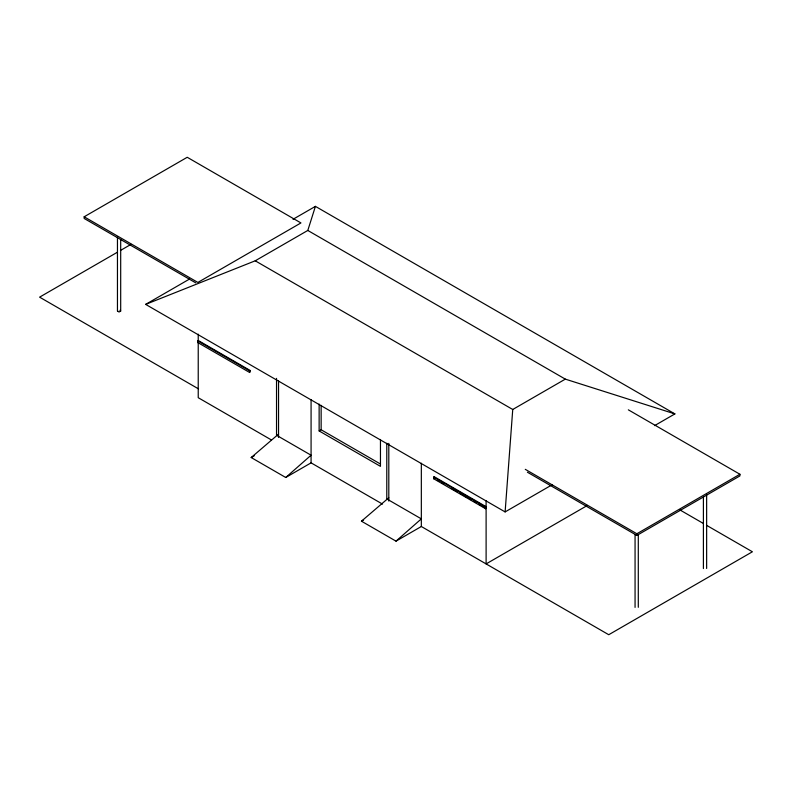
<?xml version="1.0" encoding="UTF-8"?>
<svg xmlns="http://www.w3.org/2000/svg" width="792" height="792" viewBox="0 0 792 792"><rect width="100%" height="100%" fill="white"/><g stroke="black" fill="none" stroke-linecap="round" stroke-linejoin="round"><path stroke-width="1.19" d="M189.427 279.111L145.649 304.385L505.118 511.919L512.741 409.484L565.32 379.13L674.893 413.909L654.608 425.621M120.691 239.422L120.691 311.058L118.988 312.038L117.523 310.91M145.649 304.385L255.222 260.806L307.801 230.452L315.414 206.365L674.893 413.909M382.526 504.108L311.078 462.855L285.744 477.487L251.193 457.538L278.546 434.105M285.744 477.487L311.078 455.212L276.527 435.263L276.527 378.388M706.543 525.304L752.4 551.777L608.741 634.719L421.334 526.512L396 541.144L361.459 521.195L388.803 497.762M396 541.144L421.334 518.869L386.783 498.92L386.783 443.282M84.16 216.79L187.229 157.281L300.94 222.938L197.881 282.437L84.16 216.79L84.16 218.453L195.753 282.873M117.256 252.311L39.6 297.148L198.535 388.902M120.453 250.47L131.086 244.322M293 219.305L315.414 206.365M197.832 340.926L198.406 340.59L250.232 370.507L249.658 372.497L197.832 342.589L197.832 340.926L249.658 370.844L250.232 370.507M197.832 342.589L198.406 342.253M251.193 457.538L254.361 455.707M319.136 404.059L319.136 430.947L321.146 429.779L380.358 463.963M433.709 477.101L434.293 476.774L486.11 506.692L485.536 507.019L433.709 477.101L433.709 478.764L485.536 508.682L486.11 508.355M433.709 478.764L434.293 476.774M361.459 521.195L363.568 519.978M505.118 511.919L552.103 484.793M587.367 505.454L486.11 563.914L486.11 500.524M525.274 469.329L636.867 533.759L739.926 474.26L739.926 475.913L636.867 535.422L527.403 472.22M119.948 310.276L120.691 311.058M628.343 409.83L739.926 474.26M307.801 230.452L565.32 379.13M255.222 260.806L512.741 409.484M679.883 509.909L703.346 523.453M437.461 480.269L439.58 481.487M441.688 482.714L443.807 483.932M451.212 488.209L457.558 491.872M459.667 493.089L467.072 497.366M469.191 498.584L471.299 499.802M473.418 501.029L476.586 502.861M478.705 504.078L480.823 505.296M482.932 506.524L485.05 507.741M319.136 430.947L380.457 466.349L380.457 439.461M271.24 439.857L198.228 397.703L198.228 334.155M706.642 494.376L706.642 568.478M703.405 496.93L703.405 568.567M638.293 534.432L638.293 607.306M636.867 533.759L636.867 535.422M635.065 534.531L635.065 607.395M485.536 507.019L485.536 508.682M421.334 463.231L421.334 526.512M388.803 443.362L388.803 501.039M321.146 405.336L321.146 429.779M311.078 399.574L311.078 462.855M278.546 380.942L278.546 437.382M249.658 370.844L249.658 372.497M117.454 237.046L117.454 311.157"/></g></svg>
